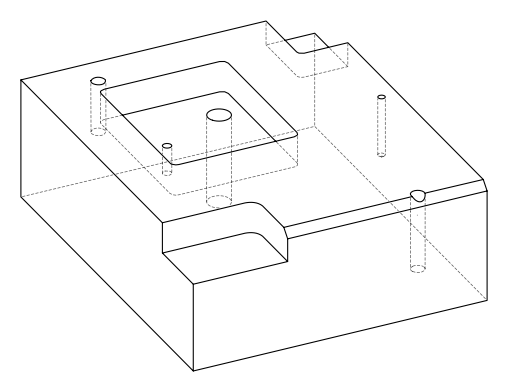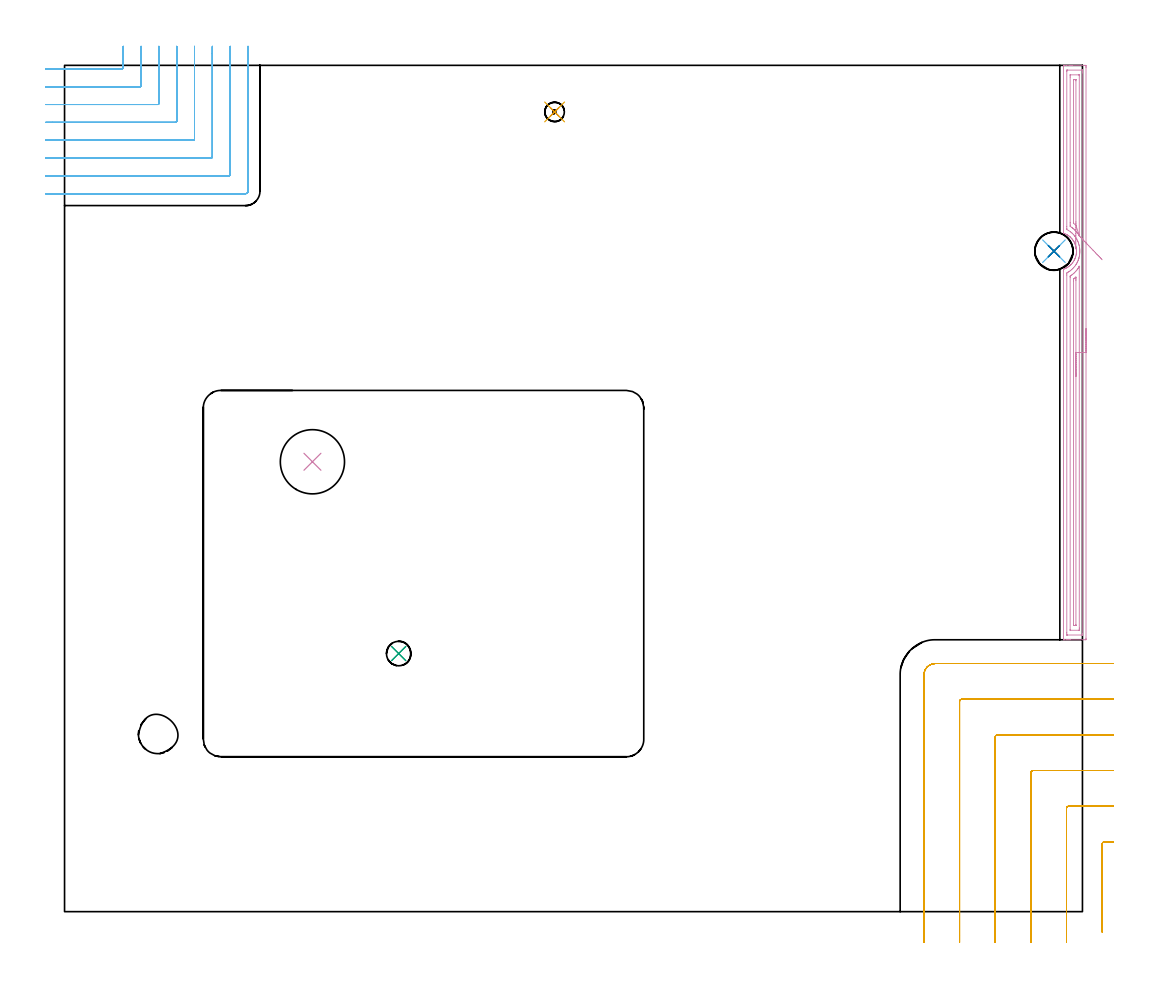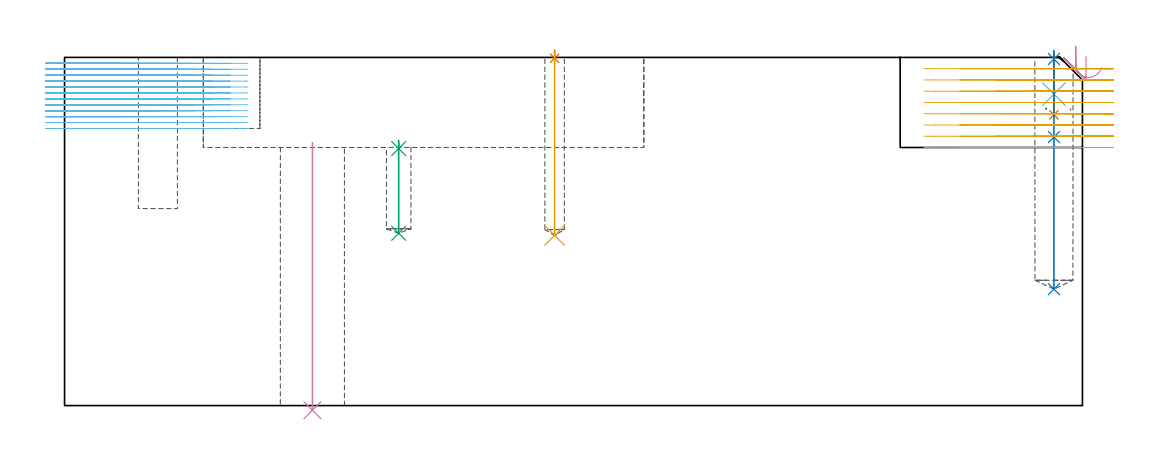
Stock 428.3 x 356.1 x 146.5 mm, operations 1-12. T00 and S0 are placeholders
(PLAN: 14 operations, 10 tool changes, 130.6 min)
(1 SPOT_DRILL | STEP1POCKET | NXT0321_9005460120000 | 0.03 min | 0 mm3)
(2 SPOT_DRILL_1 | STEP1POCKET_1 | NXT0321_9005460120000 | 0.03 min | 3 mm3)
(3 SPOT_DRILL_2 | STEP1POCKET_2 | NXT0321_9005460120000 | 0.04 min | 4164 mm3)
(4 INDEXABLE_INSERT_DRILL_THROUGH_HOLE_FROM_SOLID | STEP1HOLE | NXT0302_025 | 0.46 min | 83801 mm3)
(5 DRILL_BLIND_HOLE_INTO_CENTER | STEP1POCKET | UGT0301_477 | 0.31 min | 3836 mm3)
(6 DRILL_BLIND_HOLE_INTO_CENTER_1 | STEP1POCKET_1 | NXT0301_074 | 0.07 min | 1177 mm3)
(7 DRILL_TO_ENLARGE_BLIND_HOLE | STEP1POCKET_1 | NXT0301_111 | 0.11 min | 3408 mm3)
(8 GUN_DRILL_BLIND_HOLE | STEP1POCKET_1 | UGT0307_013 | 0.54 min | 14531 mm3)
(9 DRILL_BLIND_HOLE_INTO_CENTER_2 | STEP1POCKET_2 | NXT0301_074 | 0.16 min | 2951 mm3)
(10 AREA_MILL | FG_CHAMFER_SURFACE | UGT0205_001 | 7.89 min | 11022 mm3)
(11 MILL_CORNER_NOTCH_RECTANGULAR | CORNER_NOTCH_RECTANGULAR | UGT0201_094 | Follow Part, ap 5, ae 75% | 12.9 min | 330527 mm3)
(12 MILL_CORNER_NOTCH_RECTANGULAR_1 | CORNER_NOTCH_RECTANGULAR_1 | NXT0201_010 | Follow Part, ap 2.5, ae 75% | 20.46 min | 144777 mm3)
(13 MILL_RECTANGULAR_POCKET | POCKET_RECTANGULAR_STRAIGHT | NXT0201_011 | Follow Part, ap 3, ae 75% | 86.19 min | 1054780 mm3)
(14 MILL_BLIND_HOLE_FROM_SOLID_MATERIAL | STEP1POCKET_3 | NXT0201_011 | Spiral | 1.41 min | 13425 mm3)
(TOOL NXT0321_9005460120000 | NC Spot Drill, 142deg, 12mm, Carbide, Uncoated | D12 PA142 FL30 Z2)
(TOOL NXT0302_025 | Index. Insert Drill 27mm [880-D2700L32-05] | D27 PA176 FL135 Z2)
(TOOL UGT0301_477 | Carbide Drill 8.2 mm | D8.2 PA118 FL75 Z2)
(TOOL NXT0301_074 | Carbide Drill 10.3mm [860.1-1030-031A1-MM 2214] | D10.3 PA140 FL55 Z2)
(TOOL NXT0301_111 | Carbide Drill 16.1mm [860.1-1610-050A1-PM 4234] | D16.1 PA147 FL73 Z2)
(TOOL UGT0307_013 | Gun Drill 16 mm | D16 PA130 FL24 Z1)
(TOOL UGT0205_001 | Chamfer Mill 20 x 3 x 45 deg. | D20 FL50 Z2)
(TOOL UGT0201_094 | End mill 20 mm | D20 FL38 Z4)
(TOOL NXT0201_010 | ENDMILL 10mm [2P460-1000-NA 1630] | D10 FL30 Z6)
(TOOL NXT0201_011 | ENDMILL 12mm [2P460-1200-NA 1630] | D12 FL38 Z6)
(OP 1 SPOT_DRILL)
G17 G21 G94 G90
T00 M6
G54
G17 G0 G90 X206.2 Y336.5 S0 M3
G43 Z156.5 H0
G94 G81 G98 Z146.147 F250. R149.5
G80
M5
M2
(OP 2 SPOT_DRILL_1)
G17 G21 G94 G90
T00 M6
G54
G17 G0 G90 X416.3 Y277.9 S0 M3
G43 Z156.5 H0
G94 G81 G98 Z145.811 F250. R149.5
G80
M5
M2
(OP 3 SPOT_DRILL_2)
G17 G21 G94 G90
T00 M6
G54
G17 G0 G90 X140.6 Y108.6 S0 M3
G43 Z156.5 H0
G94 G81 G98 Z108.157 F250. R111.6
G80
M5
M2
(OP 4 INDEXABLE_INSERT_DRILL_THROUGH_HOLE_FROM_SOLID)
G17 G21 G94 G90
T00 M6
G54
G17 G0 G90 X104.3 Y189.3 S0 M3
G43 Z156.5 H1
G94 G81 G98 Z-1.971 F250. R110.6
G80
M5
M2
(OP 5 DRILL_BLIND_HOLE_INTO_CENTER)
G17 G21 G94 G90
T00 M6
G54
G17 G0 G90 X206.2 Y336.5 S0 M3
G43 Z156.5 H0
G94 G81 G98 Z71.6 F250. R148.5
G80
M5
M2
(OP 6 DRILL_BLIND_HOLE_INTO_CENTER_1)
G17 G21 G94 G90
T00 M6
G54
G17 G0 G90 X416.3 Y277.9 S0 M3
G43 Z156.5 H1
G94 G81 G98 Z131.05 F250. R148.5
G80
M5
M2
(OP 7 DRILL_TO_ENLARGE_BLIND_HOLE)
G17 G21 G94 G90
T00 M6
G54
G17 G0 G90 X416.3 Y277.9 S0 M3
G43 Z156.5 H1
G94 G81 G98 Z122.35 F250. R148.5
G80
M5
M2
(OP 8 GUN_DRILL_BLIND_HOLE)
G17 G21 G94 G90
T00 M6
G54
G17 G0 G90 X416.3 Y277.9 M8
G43 Z156.5 H0
Z148.72
S716 M3
G94 G1 Z112.989 F125. M26
G4 X.084
Z49. F250.
G4 X.084
G0 Z49.1
M5
M9
Z148.72
Z156.5
M2
(OP 9 DRILL_BLIND_HOLE_INTO_CENTER_2)
G17 G21 G94 G90
T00 M6
G54
G17 G0 G90 X140.6 Y108.6 S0 M3
G43 Z156.5 H1
G94 G81 G98 Z72.5 F250. R110.6
G80
M5
M2
(OP 10 AREA_MILL)
G17 G21 G94 G90
T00 M6
G54
G17 G0 G90 X429.8 Y245.25 S1061 M3
G43 Z156.5 H0
Z147.
G94 G1 Y245.212 Z146.128 F250.
Y245.098 Z145.263
Y244.909 Z144.412
Y244.647 Z143.58
Y244.313 Z142.774
Y243.91 Z142.
Y243.441 Z141.264
Y242.91 Z140.572
Y242.321 Z139.929
Y241.678 Z139.34
Y240.986 Z138.808
Y240.25 Z138.34
Y239.476 Z137.937
Y238.67 Z137.603
Y237.838 Z137.341
Y236.986 Z137.152
Y236.122 Z137.038
Y235.25 Z137.
Y115.025
X429.798 Y114.649 Z137.001
X429.793 Y114.41 Z137.005
X429.429 Y114.4 Z137.369
X423.299 Z143.496
X422.772 Z144.025
X422.423 Z144.373
X421.896 Z144.9
X421.547 Z145.248
X420.848 Z145.951
X420.596 Z146.203
X420.448 Z146.344
X420.417 Y114.401 Z146.375
X420.303 Y114.41 Z146.488
X420.3 Y114.578 Z146.5
Y269.664
Y270.293 Z146.485
X420.415 Y270.342 Z146.374
X420.614 Y270.42 Z146.182
X420.905 Y270.531 Z145.893
X420.962 Y270.558 Z145.836
X421.109 Y270.627 Z145.687
X421.187 Y270.663 Z145.611
X421.315 Y270.723 Z145.484
X421.485 Y270.813 Z145.315
X421.767 Y270.963 Z145.033
X421.985 Y271.096 Z144.814
X422.209 Y271.232 Z144.59
X422.494 Y271.424 Z144.305
X422.802 Y271.664 Z143.997
X423.083 Y271.901 Z143.717
X423.103 Y271.918 Z143.697
X423.238 Y272.047 Z143.56
X423.299 Y272.106 Z143.498
X423.352 Y272.157 Z143.447
X423.52 Y272.317 Z143.279
X423.997 Y272.853 Z142.802
X424.273 Y273.211 Z142.525
X424.567 Y273.653 Z142.231
X424.838 Y274.104 Z141.959
X424.853 Y274.133 Z141.944
X424.89 Y274.202 Z141.908
X425.007 Y274.449 Z141.792
X425.077 Y274.597 Z141.722
X425.107 Y274.666 Z141.693
X425.245 Y274.997 Z141.551
X425.342 Y275.267 Z141.457
X425.401 Y275.442 Z141.393
X425.533 Y275.89 Z141.26
X425.638 Y276.336 Z141.161
X425.711 Y276.783 Z141.086
X425.782 Y277.434 Z141.012
X425.785 Y277.615 Z141.005
X425.788 Y277.677 Z141.006
Y277.707 Z141.008
X425.787 Y277.93 Z141.005
X425.786 Y278.044 Z141.008
X425.785 Y278.056 Z141.009
X425.782 Y278.257
Y278.366 Z141.011
X425.773 Y278.478 Z141.021
X425.765 Y278.57 Z141.028
X425.714 Y279.017 Z141.086
X425.639 Y279.463 Z141.161
X425.533 Y279.911 Z141.262
X425.403 Y280.356 Z141.392
X425.242 Y280.805 Z141.554
X425.229 Y280.837 Z141.567
X425.058 Y281.249 Z141.741
X424.89 Y281.596 Z141.908
X424.737 Y281.872 Z142.06
X424.681 Y281.967 Z142.117
X424.576 Y282.143 Z142.222
X424.294 Y282.554 Z142.503
X424.174 Y282.715 Z142.623
X423.996 Y282.955 Z142.802
X423.932 Y283.036 Z142.867
X423.734 Y283.258 Z143.064
X423.529 Y283.473 Z143.27
X423.103 Y283.888 Z143.696
X423.056 Y283.929 Z143.743
X423.009 Y283.966 Z143.789
X422.861 Y284.082 Z143.936
X422.638 Y284.258 Z144.16
X422.193 Y284.577 Z144.607
X421.985 Y284.708 Z144.811
X421.806 Y284.822 Z144.991
X421.314 Y285.076 Z145.483
X420.871 Y285.277 Z145.928
X420.796 Y285.306 Z146.003
X420.61 Y285.38 Z146.189
X420.418 Y285.457 Z146.377
X420.304 Y285.507 Z146.49
X420.3 Y285.753 Z146.5
Y355.922
X420.303 Y356.09 Z146.488
X420.447 Y356.098 Z146.346
X420.596 Y356.1 Z146.203
X420.848 Z145.951
X421.547 Z145.248
X422.772 Z144.025
X423.299 Z143.496
X423.911 Z142.884
X429.166 Z137.632
X429.429 Y356.097 Z137.369
X429.793 Y356.09 Z137.005
X429.798 Y355.851 Z137.001
X429.8 Y355.475 Z137.
Y355.096
Y235.25
X428.386 Z138.414
X428.385 Y116.984 Z138.415
X428.384 Y116.813 Z138.416
X428.38 Y116.452 Z138.42
X428.379 Y116.415 Z138.421
X428.324 Y116.41 Z138.476
X428.217 Y116.404 Z138.583
X428.081 Y116.401 Z138.719
X421.951 Z144.849
X421.776 Y116.407 Z145.024
X421.743 Y116.41 Z145.057
X421.721 Y116.418 Z145.079
X421.719 Y116.457 Z145.081
X421.716 Y116.641 Z145.084
X421.715 Y116.813 Z145.085
X421.714 Y117.536 Z145.086
X421.715 Y267.876 Z145.085
X421.719 Y268.595 Z145.081
X421.721 Y268.77 Z145.079
X422.163 Y269.035 Z144.637
X422.423 Y269.192 Z144.377
X422.711 Y269.37 Z144.089
X423.161 Y269.664 Z143.639
X423.24 Y269.723 Z143.56
X423.299 Y269.77 Z143.501
X423.724 Y270.124 Z143.076
X424.174 Y270.529 Z142.626
X424.189 Y270.543 Z142.611
X424.204 Y270.558 Z142.596
X424.613 Y271.003 Z142.187
X425.008 Y271.451 Z141.792
X425.021 Y271.466 Z141.779
X425.396 Y271.993 Z141.404
X425.632 Y272.345 Z141.168
X425.704 Y272.458 Z141.096
X425.747 Y272.528 Z141.053
X425.926 Y272.838 Z140.874
X426.063 Y273.099 Z140.737
X426.13 Y273.239 Z140.67
X426.342 Y273.709 Z140.458
X426.516 Y274.133 Z140.284
X426.562 Y274.255 Z140.238
X426.594 Y274.345 Z140.206
X426.801 Y274.984 Z139.999
X426.811 Y275.017 Z139.989
X426.814 Y275.027 Z139.986
X426.981 Y275.738 Z139.819
X427.015 Y275.921 Z139.785
X427.106 Y276.504 Z139.694
X427.14 Y276.815 Z139.66
X427.19 Y277.312 Z139.61
X427.198 Y277.709 Z139.602
X427.194 Y278.202 Z139.606
X427.183 Y278.602 Z139.617
X427.124 Y279.168 Z139.676
X427.08 Y279.496 Z139.72
X426.94 Y280.249 Z139.86
X426.907 Y280.39 Z139.893
X426.801 Y280.801 Z139.999
X426.651 Y281.284 Z140.149
X426.453 Y281.823 Z140.347
X426.305 Y282.178 Z140.495
X426.186 Y282.443 Z140.614
X425.926 Y282.967 Z140.874
X425.882 Y283.049 Z140.918
X425.87 Y283.072 Z140.93
X425.788 Y283.212 Z141.012
X425.288 Y283.966 Z141.512
X425.188 Y284.106 Z141.612
X425.05 Y284.289 Z141.75
X424.801 Y284.602 Z141.999
X424.571 Y284.859 Z142.229
X424.174 Y285.261 Z142.626
X423.93 Y285.499 Z142.87
X423.635 Y285.753 Z143.165
X423.299 Y286.016 Z143.501
X422.485 Y286.584 Z144.315
X422.423 Y286.623 Z144.377
X422.384 Y286.647 Z144.416
X421.721 Y287.016 Z145.079
X421.716 Y287.368 Z145.084
X421.715 Y287.541 Z145.085
X421.714 Y288.264 Z145.086
X421.715 Y353.516 Z145.085
X421.716 Y353.687 Z145.084
X421.72 Y354.048 Z145.08
X421.721 Y354.084 Z145.079
X421.776 Y354.09 Z145.024
X421.883 Y354.096 Z144.917
X422.019 Y354.099 Z144.781
X428.149 Z138.651
X428.324 Y354.093 Z138.476
X428.357 Y354.09 Z138.443
X428.379 Y354.082 Z138.421
X428.381 Y354.043 Z138.419
X428.384 Y353.859 Z138.416
X428.385 Y353.687 Z138.415
X428.386 Y352.964 Z138.414
Y235.25
X426.972 Z139.828
X426.971 Y119.321 Z139.829
X426.969 Y118.601 Z139.831
X426.967 Y118.432 Z139.833
X426.965 Y118.412 Z139.835
X426.948 Y118.408 Z139.852
X426.9 Y118.404 Z139.9
X426.801 Y118.401 Z139.999
X423.299 Y118.4 Z143.501
X423.233 Y118.401 Z143.567
X423.181 Y118.404 Z143.619
X423.147 Y118.409 Z143.653
X423.135 Y118.412 Z143.665
X423.134 Y118.428 Z143.666
X423.13 Y118.601 Z143.67
X423.129 Y118.774 Z143.671
Y266.982
X423.13 Y267.154 Z143.67
X423.134 Y267.329 Z143.666
X423.138 Y267.432 Z143.662
X423.181 Y267.463 Z143.619
X423.299 Y267.543 Z143.501
X423.789 Y267.876 Z143.011
X424.009 Y268.045 Z142.791
X424.174 Y268.178 Z142.626
X424.493 Y268.445 Z142.307
X424.855 Y268.77 Z141.945
X424.956 Y268.866 Z141.844
X425.05 Y268.962 Z141.75
X425.385 Y269.322 Z141.415
X425.691 Y269.664 Z141.109
X425.926 Y269.941 Z140.874
X426.187 Y270.291 Z140.613
X426.381 Y270.558 Z140.419
X426.552 Y270.813 Z140.248
X426.801 Y271.198 Z139.999
X426.898 Y271.353 Z139.902
X426.96 Y271.451 Z139.84
X426.963 Y271.452 Z139.837
X426.965 Y271.451 Z139.835
X426.97 Y271.322 Z139.83
X426.971 Y271.278 Z139.829
X426.972 Y235.25 Z139.828
X425.557 Z141.243
Y120.765
X425.555 Y120.592 Z141.245
X425.552 Y120.454 Z141.248
X425.551 Y120.417 Z141.249
X425.535 Y120.41 Z141.265
X425.482 Y120.407 Z141.318
X425.05 Y120.4 Z141.75
X425.039 Z141.761
X424.62 Y120.404 Z142.18
X424.568 Y120.408 Z142.232
X424.549 Y120.411 Z142.251
X424.547 Y120.426 Z142.253
X424.544 Y120.488 Z142.256
X424.543 Y120.547 Z142.257
Y120.906
Y265.194
X424.544 Y265.71 Z142.256
X424.548 Y266.088 Z142.252
X424.55 Y266.148 Z142.25
X424.592 Y266.198 Z142.208
X424.681 Y266.274 Z142.119
X424.783 Y266.361 Z142.017
X425.05 Y266.584 Z141.75
X425.262 Y266.766 Z141.538
X425.512 Y266.982 Z141.288
X425.525 Y266.987 Z141.275
X425.55 Y266.982 Z141.25
X425.552 Y266.925 Z141.248
X425.556 Y266.466 Z141.244
X425.557 Y266.088 Z141.243
Y265.57
Y235.25
Y234.378 Z141.281
Y233.513 Z141.395
Y232.662 Z141.583
Y231.83 Z141.846
Y231.024 Z142.18
Y230.25 Z142.582
Y229.514 Z143.051
Y228.822 Z143.582
Y228.179 Z144.172
Y227.59 Z144.815
Y227.058 Z145.507
Y226.59 Z146.243
Y226.187 Z147.016
Y225.853 Z147.822
Y225.591 Z148.654
Y225.402 Z149.506
Y225.288 Z150.371
Y225.25 Z151.243
G0 Z156.5
X436.592 Y274.306
Z142.368
G1 X436.227 Y274.686 Z141.673
X435.822 Y275.109 Z141.026
X435.379 Y275.571 Z140.433
X434.903 Y276.069 Z139.898
X434.396 Y276.598 Z139.425
X433.862 Y277.155 Z139.018
X433.305 Y277.736 Z138.68
X432.731 Y278.336 Z138.413
X432.142 Y278.95 Z138.219
X431.545 Y279.574 Z138.1
X430.942 Y280.203 Z138.057
X430.339 Y280.833 Z138.09
X429.74 Y281.458 Z138.199
X429.15 Y282.073 Z138.383
X428.573 Y282.675 Z138.641
X428.014 Y283.259 Z138.97
X427.477 Y283.819 Z139.369
X426.967 Y284.352 Z139.833
X426.96 Y284.359 Z139.84
X426.903 Y284.446 Z139.897
X426.801 Y284.605 Z139.999
X426.637 Y284.859 Z140.163
X426.307 Y285.364 Z140.493
X426.016 Y285.753 Z140.784
X425.926 Y285.867 Z140.874
X425.575 Y286.286 Z141.225
X425.239 Y286.647 Z141.561
X425.05 Y286.837 Z141.75
X424.699 Y287.178 Z142.101
X424.279 Y287.541 Z142.521
X424.174 Y287.623 Z142.626
X423.854 Y287.868 Z142.946
X423.299 Y288.256 Z143.501
X423.193 Y288.332 Z143.607
X423.135 Y288.383 Z143.665
X423.133 Y288.435 Z143.667
X423.131 Y288.606 Z143.669
X423.129 Y289.329 Z143.671
X423.128 Y290.049 Z143.672
X423.129 Y351.179 Z143.671
X423.131 Y351.899 Z143.669
X423.133 Y352.068 Z143.667
X423.135 Y352.088 Z143.665
X423.152 Y352.092 Z143.648
X423.2 Y352.096 Z143.6
X423.299 Y352.098 Z143.501
X426.801 Y352.1 Z139.999
X426.867 Y352.099 Z139.933
X426.919 Y352.096 Z139.881
X426.953 Y352.091 Z139.847
X426.965 Y352.087 Z139.835
X426.966 Y352.072 Z139.834
X426.97 Y351.899 Z139.83
X426.971 Y351.726 Z139.829
Y284.512
X426.97 Y284.396 Z139.83
X426.967 Y284.352 Z139.833
X425.55 Y288.818 Z141.25
X424.549 Y289.626 Z142.251
X424.547 Y289.653 Z142.253
X424.545 Y289.717 Z142.255
X424.543 Y289.846 Z142.257
Y349.735
X424.545 Y349.908 Z142.255
X424.548 Y350.046 Z142.252
X424.549 Y350.082 Z142.251
X424.565 Y350.09 Z142.235
X424.618 Y350.093 Z142.182
X425.05 Y350.1 Z141.75
X425.061 Z141.739
X425.48 Y350.096 Z141.32
X425.532 Y350.092 Z141.268
X425.551 Y350.089 Z141.249
X425.553 Y350.074 Z141.247
X425.556 Y350.012 Z141.244
X425.557 Y349.953 Z141.243
Y349.594
Y290.223
X425.556 Y289.706 Z141.244
X425.554 Y289.329 Z141.246
X425.55 Y288.818 Z141.25
X425.543 Y287.947 Z141.295
X425.537 Y287.083 Z141.415
X425.53 Y286.233 Z141.611
X425.523 Y285.403 Z141.88
X425.517 Y284.6 Z142.22
X425.511 Y283.829 Z142.629
X425.505 Y283.097 Z143.104
X425.499 Y282.409 Z143.64
X425.494 Y281.771 Z144.235
X425.489 Y281.187 Z144.883
X425.485 Y280.661 Z145.579
X425.482 Y280.198 Z146.319
X425.478 Y279.802 Z147.096
X425.476 Y279.474 Z147.904
X425.474 Y279.219 Z148.738
X425.472 Y279.037 Z149.591
X425.471 Y278.93 Z150.457
Y278.898 Z151.329
G0 Z156.5
M5
M2
(OP 11 MILL_CORNER_NOTCH_RECTANGULAR)
G17 G21 G94 G90
T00 M6
G54
G17 G0 G90 X441.3 Y29.4 S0 M3
G43 Z156.501 H0
Z141.764
G94 G1 X438.3 F250.
X437.594 F500.
G3 X436.6 Y28.406 R1.
G1 Y-5.578
Y-8.578 F250.
G0 Z156.501
X441.3 Y44.4
Z141.764
G1 X438.3
X422.594 F500.
G3 X421.6 Y43.406 R1.
G1 Y-10.
Y-13. F250.
G0 Z156.501
X441.3 Y59.4
Z141.764
G1 X438.3
X407.594 F500.
G3 X406.6 Y58.406 R1.
G1 Y-10.
Y-13. F250.
G0 Z156.501
X441.3 Y74.4
Z141.764
G1 X438.3
X392.595 F500.
G3 X391.6 Y73.405 R1.
G1 Y-10.
Y-13. F250.
G0 Z156.501
X441.3 Y89.4
Z141.764
G1 X438.3
X377.595 F500.
G3 X376.6 Y88.405 R1.
G1 Y-10.
Y-13. F250.
G0 Z156.501
X441.3 Y104.4
Z141.764
G1 X438.3
X366.4 F500.
G3 X361.6 Y99.6 R4.8
G1 Y-10.
Y-13. F250.
G0 Z156.501
X441.3 Y29.4
Z137.026
G1 X438.3
X437.594 F500.
G3 X436.6 Y28.407 R1.
G1 Y-5.578
Y-8.578 F250.
G0 Z156.501
X441.3 Y44.4
Z137.026
G1 X438.3
X422.594 F500.
G3 X421.6 Y43.406 R1.
G1 Y-10.
Y-13. F250.
G0 Z156.501
X441.3 Y59.4
Z137.026
G1 X438.3
X407.594 F500.
G3 X406.6 Y58.406 R1.
G1 Y-10.
Y-13. F250.
G0 Z156.501
X441.3 Y74.4
Z137.026
G1 X438.3
X392.595 F500.
G3 X391.6 Y73.405 R1.
G1 Y-10.
Y-13. F250.
G0 Z156.501
X441.3 Y89.4
Z137.026
G1 X438.3
X377.595 F500.
G3 X376.6 Y88.405 R1.
G1 Y-10.
Y-13. F250.
G0 Z156.501
X441.3 Y104.4
Z137.026
G1 X438.3
X366.4 F500.
G3 X361.6 Y99.6 R4.8
G1 Y-10.
Y-13. F250.
G0 Z156.501
X441.3 Y29.4
Z132.288
G1 X438.3
X437.594 F500.
G3 X436.6 Y28.407 R1.
G1 Y-5.578
Y-8.578 F250.
G0 Z156.501
X441.3 Y44.4
Z132.288
G1 X438.3
X422.594 F500.
G3 X421.6 Y43.406 R1.
G1 Y-10.
Y-13. F250.
G0 Z156.501
X441.3 Y59.4
Z132.288
G1 X438.3
X407.594 F500.
G3 X406.6 Y58.406 R1.
G1 Y-10.
Y-13. F250.
G0 Z156.501
X441.3 Y74.4
Z132.288
G1 X438.3
X392.595 F500.
G3 X391.6 Y73.405 R1.
G1 Y-10.
Y-13. F250.
G0 Z156.501
X441.3 Y89.4
Z132.288
G1 X438.3
X377.595 F500.
G3 X376.6 Y88.405 R1.
G1 Y-10.
Y-13. F250.
G0 Z156.501
X441.3 Y104.4
Z132.288
G1 X438.3
X366.4 F500.
G3 X361.6 Y99.6 R4.8
G1 Y-10.
Y-13. F250.
G0 Z156.501
X441.3 Y29.4
Z127.551
G1 X438.3
X437.594 F500.
G3 X436.6 Y28.407 R1.
G1 Y-5.578
Y-8.578 F250.
G0 Z156.501
X441.3 Y44.4
Z127.551
G1 X438.3
X422.594 F500.
G3 X421.6 Y43.406 R1.
G1 Y-10.
Y-13. F250.
G0 Z156.501
X441.3 Y59.4
Z127.551
G1 X438.3
X407.594 F500.
G3 X406.6 Y58.406 R1.
G1 Y-10.
Y-13. F250.
G0 Z156.501
X441.3 Y74.4
Z127.551
G1 X438.3
X392.595 F500.
G3 X391.6 Y73.405 R1.
G1 Y-10.
Y-13. F250.
G0 Z156.501
X441.3 Y89.4
Z127.551
G1 X438.3
X377.595 F500.
G3 X376.6 Y88.405 R1.
G1 Y-10.
Y-13. F250.
G0 Z156.501
X441.3 Y104.4
Z127.551
G1 X438.3
X366.4 F500.
G3 X361.6 Y99.6 R4.8
G1 Y-10.
Y-13. F250.
G0 Z156.501
X441.3 Y29.4
Z122.813
G1 X438.3
X437.594 F500.
G3 X436.6 Y28.407 R1.
G1 Y-5.578
Y-8.578 F250.
G0 Z156.501
X441.3 Y44.4
Z122.813
G1 X438.3
X422.594 F500.
G3 X421.6 Y43.406 R1.
G1 Y-10.
Y-13. F250.
G0 Z156.501
X441.3 Y59.4
Z122.813
G1 X438.3
X407.594 F500.
G3 X406.6 Y58.406 R1.
G1 Y-10.
Y-13. F250.
G0 Z156.501
X441.3 Y74.4
Z122.813
G1 X438.3
X392.595 F500.
G3 X391.6 Y73.405 R1.
G1 Y-10.
Y-13. F250.
G0 Z156.501
X441.3 Y89.4
Z122.813
G1 X438.3
X377.595 F500.
G3 X376.6 Y88.405 R1.
G1 Y-10.
Y-13. F250.
G0 Z156.501
X441.3 Y104.4
Z122.813
G1 X438.3
X366.4 F500.
G3 X361.6 Y99.6 R4.8
G1 Y-10.
Y-13. F250.
G0 Z156.501
X441.3 Y29.4
Z118.075
G1 X438.3
X437.594 F500.
G3 X436.6 Y28.407 R1.
G1 Y-5.578
Y-8.578 F250.
G0 Z156.501
X441.3 Y44.4
Z118.075
G1 X438.3
X422.594 F500.
G3 X421.6 Y43.406 R1.
G1 Y-10.
Y-13. F250.
G0 Z156.501
X441.3 Y59.4
Z118.075
G1 X438.3
X407.594 F500.
G3 X406.6 Y58.406 R1.
G1 Y-10.
Y-13. F250.
G0 Z156.501
X441.3 Y74.4
Z118.075
G1 X438.3
X392.595 F500.
G3 X391.6 Y73.405 R1.
G1 Y-10.
Y-13. F250.
G0 Z156.501
X441.3 Y89.4
Z118.075
G1 X438.3
X377.595 F500.
G3 X376.6 Y88.405 R1.
G1 Y-10.
Y-13. F250.
G0 Z156.501
X441.3 Y104.4
Z118.075
G1 X438.3
X366.4 F500.
G3 X361.6 Y99.6 R4.8
G1 Y-10.
Y-13. F250.
G0 Z156.501
X441.3 Y29.4
Z113.338
G1 X438.3
X437.594 F500.
G3 X436.6 Y28.407 R1.
G1 Y-5.578
Y-8.578 F250.
G0 Z156.501
X441.3 Y44.4
Z113.338
G1 X438.3
X422.594 F500.
G3 X421.6 Y43.406 R1.
G1 Y-10.
Y-13. F250.
G0 Z156.501
X441.3 Y59.4
Z113.338
G1 X438.3
X407.594 F500.
G3 X406.6 Y58.406 R1.
G1 Y-10.
Y-13. F250.
G0 Z156.501
X441.3 Y74.4
Z113.338
G1 X438.3
X392.595 F500.
G3 X391.6 Y73.405 R1.
G1 Y-10.
Y-13. F250.
G0 Z156.501
X441.3 Y89.4
Z113.338
G1 X438.3
X377.595 F500.
G3 X376.6 Y88.405 R1.
G1 Y-10.
Y-13. F250.
G0 Z156.501
X441.3 Y104.4
Z113.338
G1 X438.3
X366.4 F500.
G3 X361.6 Y99.6 R4.8
G1 Y-10.
Y-13. F250.
G0 Z156.501
X441.3 Y29.4
Z108.6
G1 X438.3
X437.594 F500.
G3 X436.6 Y28.407 R1.
G1 Y-5.578
Y-8.578 F250.
G0 Z156.501
X441.3 Y44.4
Z108.6
G1 X438.3
X422.594 F500.
G3 X421.6 Y43.406 R1.
G1 Y-10.
Y-13. F250.
G0 Z156.501
X441.3 Y59.4
Z108.6
G1 X438.3
X407.594 F500.
G3 X406.6 Y58.406 R1.
G1 Y-10.
Y-13. F250.
G0 Z156.501
X441.3 Y74.4
Z108.6
G1 X438.3
X392.595 F500.
G3 X391.6 Y73.405 R1.
G1 Y-10.
Y-13. F250.
G0 Z156.501
X441.3 Y89.4
Z108.6
G1 X438.3
X377.595 F500.
G3 X376.6 Y88.405 R1.
G1 Y-10.
Y-13. F250.
G0 Z156.501
X441.3 Y104.4
Z108.6
G1 X438.3
X366.4 F500.
G3 X361.6 Y99.6 R4.8
G1 Y-10.
Y-13. F250.
G0 Z156.501
M5
M2
(OP 12 MILL_CORNER_NOTCH_RECTANGULAR_1)
G17 G21 G94 G90
T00 M6
G54
G17 G0 G90 X-8. Y354.6 S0 M3
G43 Z156.501 H1
Z144.01
G94 G1 X-5. F250.
X24.205 F500.
G3 X24.7 Y355.095 R0.5
G1 Y361.1
Y364.1 F250.
G0 Z156.501
X-8. Y347.1
Z144.01
G1 X-5.
X31.704 F500.
G3 X32.2 Y347.596 R0.5
G1 Y361.1
Y364.1 F250.
G0 Z156.501
X-8. Y339.6
Z144.01
G1 X-5.
X39.204 F500.
G3 X39.7 Y340.096 R0.5
G1 Y361.1
Y364.1 F250.
G0 Z156.501
X-8. Y332.1
Z144.01
G1 X-5.
X46.704 F500.
G3 X47.2 Y332.596 R0.5
G1 Y361.1
Y364.1 F250.
G0 Z156.501
X-8. Y324.6
Z144.01
G1 X-5.
X54.204 F500.
G3 X54.7 Y325.096 R0.5
G1 Y361.1
Y364.1 F250.
G0 Z156.501
X-8. Y317.1
Z144.01
G1 X-5.
X61.704 F500.
G3 X62.2 Y317.596 R0.5
G1 Y361.1
Y364.1 F250.
G0 Z156.501
X-8. Y309.6
Z144.01
G1 X-5.
X69.203 F500.
G3 X69.7 Y310.097 R0.5
G1 Y361.1
Y364.1 F250.
G0 Z156.501
X-8. Y302.1
Z144.01
G1 X-5.
X76.2 F500.
G3 X77.2 Y303.1 R1.
G1 Y361.1
Y364.1 F250.
G0 Z156.501
X-8. Y354.6
Z141.518
G1 X-5.
X24.205 F500.
G3 X24.7 Y355.095 R0.5
G1 Y361.1
Y364.1 F250.
G0 Z156.501
X-8. Y347.1
Z141.518
G1 X-5.
X31.704 F500.
G3 X32.2 Y347.596 R0.5
G1 Y361.1
Y364.1 F250.
G0 Z156.501
X-8. Y339.6
Z141.518
G1 X-5.
X39.204 F500.
G3 X39.7 Y340.096 R0.5
G1 Y361.1
Y364.1 F250.
G0 Z156.501
X-8. Y332.1
Z141.518
G1 X-5.
X46.704 F500.
G3 X47.2 Y332.596 R0.5
G1 Y361.1
Y364.1 F250.
G0 Z156.501
X-8. Y324.6
Z141.518
G1 X-5.
X54.204 F500.
G3 X54.7 Y325.096 R0.5
G1 Y361.1
Y364.1 F250.
G0 Z156.501
X-8. Y317.1
Z141.518
G1 X-5.
X61.704 F500.
G3 X62.2 Y317.596 R0.5
G1 Y361.1
Y364.1 F250.
G0 Z156.501
X-8. Y309.6
Z141.518
G1 X-5.
X69.203 F500.
G3 X69.7 Y310.097 R0.5
G1 Y361.1
Y364.1 F250.
G0 Z156.501
X-8. Y302.1
Z141.518
G1 X-5.
X76.2 F500.
G3 X77.2 Y303.1 R1.
G1 Y361.1
Y364.1 F250.
G0 Z156.501
X-8. Y354.6
Z139.026
G1 X-5.
X24.205 F500.
G3 X24.7 Y355.095 R0.5
G1 Y361.1
Y364.1 F250.
G0 Z156.501
X-8. Y347.1
Z139.026
G1 X-5.
X31.704 F500.
G3 X32.2 Y347.596 R0.5
G1 Y361.1
Y364.1 F250.
G0 Z156.501
X-8. Y339.6
Z139.026
G1 X-5.
X39.204 F500.
G3 X39.7 Y340.096 R0.5
G1 Y361.1
Y364.1 F250.
G0 Z156.501
X-8. Y332.1
Z139.026
G1 X-5.
X46.704 F500.
G3 X47.2 Y332.596 R0.5
G1 Y361.1
Y364.1 F250.
G0 Z156.501
X-8. Y324.6
Z139.026
G1 X-5.
X54.204 F500.
G3 X54.7 Y325.096 R0.5
G1 Y361.1
Y364.1 F250.
G0 Z156.501
X-8. Y317.1
Z139.026
G1 X-5.
X61.704 F500.
G3 X62.2 Y317.596 R0.5
G1 Y361.1
Y364.1 F250.
G0 Z156.501
X-8. Y309.6
Z139.026
G1 X-5.
X69.203 F500.
G3 X69.7 Y310.097 R0.5
G1 Y361.1
Y364.1 F250.
G0 Z156.501
X-8. Y302.1
Z139.026
G1 X-5.
X76.2 F500.
G3 X77.2 Y303.1 R1.
G1 Y361.1
Y364.1 F250.
G0 Z156.501
X-8. Y354.6
Z136.534
G1 X-5.
X24.205 F500.
G3 X24.7 Y355.095 R0.5
G1 Y361.1
Y364.1 F250.
G0 Z156.501
X-8. Y347.1
Z136.534
G1 X-5.
X31.704 F500.
G3 X32.2 Y347.596 R0.5
G1 Y361.1
Y364.1 F250.
G0 Z156.501
X-8. Y339.6
Z136.534
G1 X-5.
X39.204 F500.
G3 X39.7 Y340.096 R0.5
G1 Y361.1
Y364.1 F250.
G0 Z156.501
X-8. Y332.1
Z136.534
G1 X-5.
X46.704 F500.
G3 X47.2 Y332.596 R0.5
G1 Y361.1
Y364.1 F250.
G0 Z156.501
X-8. Y324.6
Z136.534
G1 X-5.
X54.204 F500.
G3 X54.7 Y325.096 R0.5
G1 Y361.1
Y364.1 F250.
G0 Z156.501
X-8. Y317.1
Z136.534
G1 X-5.
X61.704 F500.
G3 X62.2 Y317.596 R0.5
G1 Y361.1
Y364.1 F250.
G0 Z156.501
X-8. Y309.6
Z136.534
G1 X-5.
X69.203 F500.
G3 X69.7 Y310.097 R0.5
G1 Y361.1
Y364.1 F250.
G0 Z156.501
X-8. Y302.1
Z136.534
G1 X-5.
X76.2 F500.
G3 X77.2 Y303.1 R1.
G1 Y361.1
Y364.1 F250.
G0 Z156.501
X-8. Y354.6
Z134.042
G1 X-5.
X24.205 F500.
G3 X24.7 Y355.095 R0.5
G1 Y361.1
Y364.1 F250.
G0 Z156.501
X-8. Y347.1
Z134.042
G1 X-5.
X31.704 F500.
G3 X32.2 Y347.596 R0.5
G1 Y361.1
Y364.1 F250.
G0 Z156.501
X-8. Y339.6
Z134.042
G1 X-5.
X39.204 F500.
G3 X39.7 Y340.096 R0.5
G1 Y361.1
Y364.1 F250.
G0 Z156.501
X-8. Y332.1
Z134.042
G1 X-5.
X46.704 F500.
G3 X47.2 Y332.596 R0.5
G1 Y361.1
Y364.1 F250.
G0 Z156.501
X-8. Y324.6
Z134.042
G1 X-5.
X54.204 F500.
G3 X54.7 Y325.096 R0.5
G1 Y361.1
Y364.1 F250.
G0 Z156.501
X-8. Y317.1
Z134.042
G1 X-5.
X61.704 F500.
G3 X62.2 Y317.596 R0.5
G1 Y361.1
Y364.1 F250.
G0 Z156.501
X-8. Y309.6
Z134.042
G1 X-5.
X69.203 F500.
G3 X69.7 Y310.097 R0.5
G1 Y361.1
Y364.1 F250.
G0 Z156.501
X-8. Y302.1
Z134.042
G1 X-5.
X76.2 F500.
G3 X77.2 Y303.1 R1.
G1 Y361.1
Y364.1 F250.
G0 Z156.501
X-8. Y354.6
Z131.551
G1 X-5.
X24.205 F500.
G3 X24.7 Y355.095 R0.5
G1 Y361.1
Y364.1 F250.
G0 Z156.501
X-8. Y347.1
Z131.551
G1 X-5.
X31.704 F500.
G3 X32.2 Y347.596 R0.5
G1 Y361.1
Y364.1 F250.
G0 Z156.501
X-8. Y339.6
Z131.551
G1 X-5.
X39.204 F500.
G3 X39.7 Y340.096 R0.5
G1 Y361.1
Y364.1 F250.
G0 Z156.501
X-8. Y332.1
Z131.551
G1 X-5.
X46.704 F500.
G3 X47.2 Y332.596 R0.5
G1 Y361.1
Y364.1 F250.
G0 Z156.501
X-8. Y324.6
Z131.551
G1 X-5.
X54.204 F500.
G3 X54.7 Y325.096 R0.5
G1 Y361.1
Y364.1 F250.
G0 Z156.501
X-8. Y317.1
Z131.551
G1 X-5.
X61.704 F500.
G3 X62.2 Y317.596 R0.5
G1 Y361.1
Y364.1 F250.
G0 Z156.501
X-8. Y309.6
Z131.551
G1 X-5.
X69.203 F500.
G3 X69.7 Y310.097 R0.5
G1 Y361.1
Y364.1 F250.
G0 Z156.501
X-8. Y302.1
Z131.551
G1 X-5.
X76.2 F500.
G3 X77.2 Y303.1 R1.
G1 Y361.1
Y364.1 F250.
G0 Z156.501
X-8. Y354.6
Z129.059
G1 X-5.
X24.205 F500.
G3 X24.7 Y355.095 R0.5
G1 Y361.1
Y364.1 F250.
G0 Z156.501
X-8. Y347.1
Z129.059
G1 X-5.
X31.704 F500.
G3 X32.2 Y347.596 R0.5
G1 Y361.1
Y364.1 F250.
G0 Z156.501
X-8. Y339.6
Z129.059
G1 X-5.
X39.204 F500.
G3 X39.7 Y340.096 R0.5
G1 Y361.1
Y364.1 F250.
G0 Z156.501
X-8. Y332.1
Z129.059
G1 X-5.
X46.704 F500.
G3 X47.2 Y332.596 R0.5
G1 Y361.1
Y364.1 F250.
G0 Z156.501
X-8. Y324.6
Z129.059
G1 X-5.
X54.204 F500.
G3 X54.7 Y325.096 R0.5
G1 Y361.1
Y364.1 F250.
G0 Z156.501
X-8. Y317.1
Z129.059
G1 X-5.
X61.704 F500.
G3 X62.2 Y317.596 R0.5
G1 Y361.1
Y364.1 F250.
G0 Z156.501
X-8. Y309.6
Z129.059
G1 X-5.
X69.203 F500.
G3 X69.7 Y310.097 R0.5
G1 Y361.1
Y364.1 F250.
G0 Z156.501
X-8. Y302.1
Z129.059
G1 X-5.
X76.2 F500.
G3 X77.2 Y303.1 R1.
G1 Y361.1
Y364.1 F250.
G0 Z156.501
X-8. Y354.6
Z126.567
G1 X-5.
X24.205 F500.
G3 X24.7 Y355.095 R0.5
G1 Y361.1
Y364.1 F250.
G0 Z156.501
X-8. Y347.1
Z126.567
G1 X-5.
X31.704 F500.
G3 X32.2 Y347.596 R0.5
G1 Y361.1
Y364.1 F250.
G0 Z156.501
X-8. Y339.6
Z126.567
G1 X-5.
X39.204 F500.
G3 X39.7 Y340.096 R0.5
G1 Y361.1
Y364.1 F250.
G0 Z156.501
X-8. Y332.1
Z126.567
G1 X-5.
X46.704 F500.
G3 X47.2 Y332.596 R0.5
G1 Y361.1
Y364.1 F250.
G0 Z156.501
X-8. Y324.6
Z126.567
G1 X-5.
X54.204 F500.
G3 X54.7 Y325.096 R0.5
G1 Y361.1
Y364.1 F250.
G0 Z156.501
X-8. Y317.1
Z126.567
G1 X-5.
X61.704 F500.
G3 X62.2 Y317.596 R0.5
G1 Y361.1
Y364.1 F250.
G0 Z156.501
X-8. Y309.6
Z126.567
G1 X-5.
X69.203 F500.
G3 X69.7 Y310.097 R0.5
G1 Y361.1
Y364.1 F250.
G0 Z156.501
X-8. Y302.1
Z126.567
G1 X-5.
X76.2 F500.
G3 X77.2 Y303.1 R1.
G1 Y361.1
Y364.1 F250.
G0 Z156.501
X-8. Y354.6
Z124.075
G1 X-5.
X24.205 F500.
G3 X24.7 Y355.095 R0.5
G1 Y361.1
Y364.1 F250.
G0 Z156.501
X-8. Y347.1
Z124.075
G1 X-5.
X31.704 F500.
G3 X32.2 Y347.596 R0.5
G1 Y361.1
Y364.1 F250.
G0 Z156.501
X-8. Y339.6
Z124.075
G1 X-5.
X39.204 F500.
G3 X39.7 Y340.096 R0.5
G1 Y361.1
Y364.1 F250.
G0 Z156.501
X-8. Y332.1
Z124.075
G1 X-5.
X46.704 F500.
G3 X47.2 Y332.596 R0.5
G1 Y361.1
Y364.1 F250.
G0 Z156.501
X-8. Y324.6
Z124.075
G1 X-5.
X54.204 F500.
G3 X54.7 Y325.096 R0.5
G1 Y361.1
Y364.1 F250.
G0 Z156.501
X-8. Y317.1
Z124.075
G1 X-5.
X61.704 F500.
G3 X62.2 Y317.596 R0.5
G1 Y361.1
Y364.1 F250.
G0 Z156.501
X-8. Y309.6
Z124.075
G1 X-5.
X69.203 F500.
G3 X69.7 Y310.097 R0.5
G1 Y361.1
Y364.1 F250.
G0 Z156.501
X-8. Y302.1
Z124.075
G1 X-5.
X76.2 F500.
G3 X77.2 Y303.1 R1.
G1 Y361.1
Y364.1 F250.
G0 Z156.501
X-8. Y354.6
Z121.584
G1 X-5.
X24.205 F500.
G3 X24.7 Y355.095 R0.5
G1 Y361.1
Y364.1 F250.
G0 Z156.501
X-8. Y347.1
Z121.584
G1 X-5.
X31.704 F500.
G3 X32.2 Y347.596 R0.5
G1 Y361.1
Y364.1 F250.
G0 Z156.501
X-8. Y339.6
Z121.584
G1 X-5.
X39.204 F500.
G3 X39.7 Y340.096 R0.5
G1 Y361.1
Y364.1 F250.
G0 Z156.501
X-8. Y332.1
Z121.584
G1 X-5.
X46.704 F500.
G3 X47.2 Y332.596 R0.5
G1 Y361.1
Y364.1 F250.
G0 Z156.501
X-8. Y324.6
Z121.584
G1 X-5.
X54.204 F500.
G3 X54.7 Y325.096 R0.5
G1 Y361.1
Y364.1 F250.
G0 Z156.501
X-8. Y317.1
Z121.584
G1 X-5.
X61.704 F500.
G3 X62.2 Y317.596 R0.5
G1 Y361.1
Y364.1 F250.
G0 Z156.501
X-8. Y309.6
Z121.584
G1 X-5.
X69.203 F500.
G3 X69.7 Y310.097 R0.5
G1 Y361.1
Y364.1 F250.
G0 Z156.501
X-8. Y302.1
Z121.584
G1 X-5.
X76.2 F500.
G3 X77.2 Y303.1 R1.
G1 Y361.1
Y364.1 F250.
G0 Z156.501
X-8. Y354.6
Z119.092
G1 X-5.
X24.205 F500.
G3 X24.7 Y355.095 R0.5
G1 Y361.1
Y364.1 F250.
G0 Z156.501
X-8. Y347.1
Z119.092
G1 X-5.
X31.704 F500.
G3 X32.2 Y347.596 R0.5
G1 Y361.1
Y364.1 F250.
G0 Z156.501
X-8. Y339.6
Z119.092
G1 X-5.
X39.204 F500.
G3 X39.7 Y340.096 R0.5
G1 Y361.1
Y364.1 F250.
G0 Z156.501
X-8. Y332.1
Z119.092
G1 X-5.
X46.704 F500.
G3 X47.2 Y332.596 R0.5
G1 Y361.1
Y364.1 F250.
G0 Z156.501
X-8. Y324.6
Z119.092
G1 X-5.
X54.204 F500.
G3 X54.7 Y325.096 R0.5
G1 Y361.1
Y364.1 F250.
G0 Z156.501
X-8. Y317.1
Z119.092
G1 X-5.
X61.704 F500.
G3 X62.2 Y317.596 R0.5
G1 Y361.1
Y364.1 F250.
G0 Z156.501
X-8. Y309.6
Z119.092
G1 X-5.
X69.203 F500.
G3 X69.7 Y310.097 R0.5
G1 Y361.1
Y364.1 F250.
G0 Z156.501
X-8. Y302.1
Z119.092
G1 X-5.
X76.2 F500.
G3 X77.2 Y303.1 R1.
G1 Y361.1
Y364.1 F250.
G0 Z156.501
X-8. Y354.6
Z116.6
G1 X-5.
X24.205 F500.
G3 X24.7 Y355.095 R0.5
G1 Y361.1
Y364.1 F250.
G0 Z156.501
X-8. Y347.1
Z116.6
G1 X-5.
X31.704 F500.
G3 X32.2 Y347.596 R0.5
G1 Y361.1
Y364.1 F250.
G0 Z156.501
X-8. Y339.6
Z116.6
G1 X-5.
X39.204 F500.
G3 X39.7 Y340.096 R0.5
G1 Y361.1
Y364.1 F250.
G0 Z156.501
X-8. Y332.1
Z116.6
G1 X-5.
X46.704 F500.
G3 X47.2 Y332.596 R0.5
G1 Y361.1
Y364.1 F250.
G0 Z156.501
X-8. Y324.6
Z116.6
G1 X-5.
X54.204 F500.
G3 X54.7 Y325.096 R0.5
G1 Y361.1
Y364.1 F250.
G0 Z156.501
X-8. Y317.1
Z116.6
G1 X-5.
X61.704 F500.
G3 X62.2 Y317.596 R0.5
G1 Y361.1
Y364.1 F250.
G0 Z156.501
X-8. Y309.6
Z116.6
G1 X-5.
X69.203 F500.
G3 X69.7 Y310.097 R0.5
G1 Y361.1
Y364.1 F250.
G0 Z156.501
X-8. Y302.1
Z116.6
G1 X-5.
X76.2 F500.
G3 X77.2 Y303.1 R1.
G1 Y361.1
Y364.1 F250.
G0 Z156.501
M5
M2
